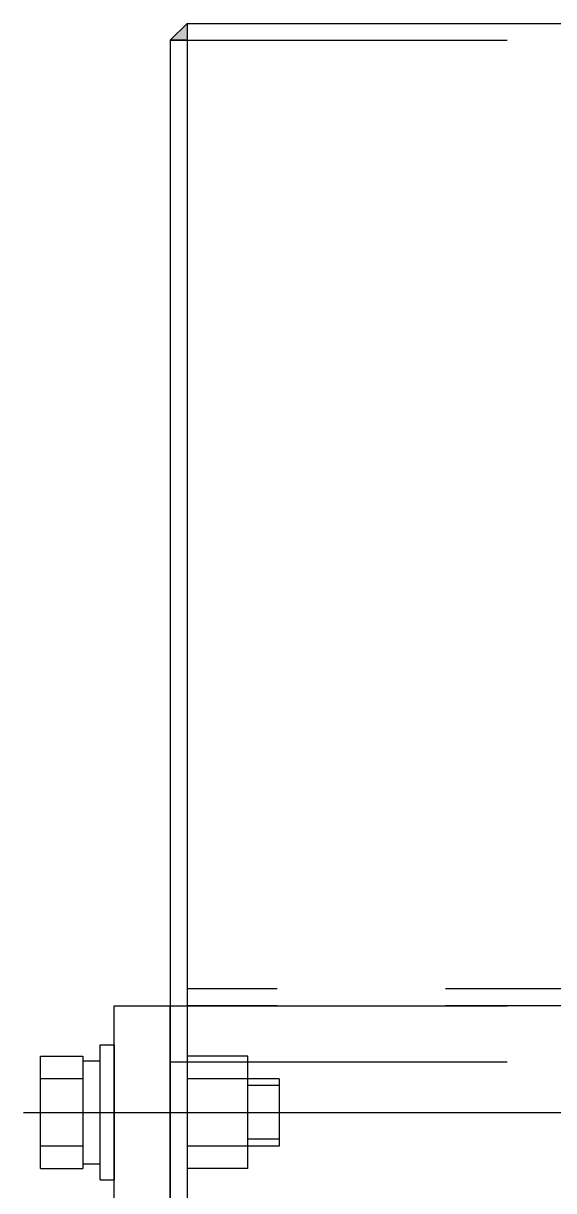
# Model space of a CAD drawing. Header units: millimetres. Extents: x 157 to 5197, y -35 to 3664.
# Drawn here: x 840 to 934.4, y 2566.3 to 2774.2 of the extents above; entities that cross this region are included whole.
import ezdxf

# ---------------------------------------------------------------- set-up
doc = ezdxf.new("R2010")
doc.units = ezdxf.units.MM
doc.header["$LTSCALE"] = 120
doc.linetypes.add('F', pattern=[0.75, 0.5, -0.25])
doc.linetypes.add('G', pattern=[2, 1.25, -0.25, 0.25, -0.25])
for name, color, linetype in [('01', 7, 'Continuous'), ('04', 2, 'F'), ('05', 4, 'G')]:
    doc.layers.add(name, color=color, linetype=linetype)

# ---------------------------------------------------------------- blocks, each defined once
blk = doc.blocks.new('ertert')
at = {"layer": '01'}
for p, q in [((21107.66, 5611.27), (21412.66, 5611.27)), ((21412.66, 5611.27), (21412.66, 5601.27)), ((21107.66, 5601.27), (21412.66, 5601.27))]:
    blk.add_line(p, q, dxfattribs=at)
at = {"layer": '04', "color": 2, "linetype": 'F'}
for p, q in [((21402.66, 5601.27), (21402.66, 4596.27)), ((21412.66, 5601.27), (21412.66, 4592.27))]:
    blk.add_line(p, q, dxfattribs=at)
blk = doc.blocks.new('kmn')
at = {"layer": '01'}
blk.add_hatch(color=256, dxfattribs=at).paths.add_polyline_path([(-4976.8239, 6791.65), (-4979.8239, 6791.65), (-4979.8239, 6794.65)])
for p, q in [((-5180.8389, 6817.75), (-5160.8089, 6817.75)), ((-5180.8389, 6817.75), (-5180.8389, 6810.25)), ((-5176.8239, 6810.25), (-5176.8239, 6817.75)), ((-5164.8239, 6810.25), (-5164.8239, 6817.75)), ((-5160.8089, 6817.75), (-5160.8089, 6810.25)), ((-5160.8089, 6810.25), (-5180.8389, 6810.25)), ((-5180.0239, 6810.25), (-5180.0239, 6807.15)), ((-5161.6239, 6810.25), (-5161.6239, 6807.15)), ((-5182.8239, 6807.15), (-5158.8239, 6807.15)), ((-5182.8239, 6807.15), (-5182.8239, 6804.65)), ((-5158.8239, 6807.15), (-5158.8239, 6804.65)), ((-5158.8239, 6804.65), (-5182.8239, 6804.65)), ((-4979.8239, 6794.65), (-5189.8239, 6794.65)), ((-4979.8239, 6794.65), (-4976.8239, 6791.65)), ((-4979.8239, 6791.65), (-4979.8239, 6794.65)), ((-4976.8239, 6791.65), (-5201.8239, 6791.65)), ((-4976.8239, 6791.65), (-4976.8239, 5785.65))]:
    blk.add_line(p, q, dxfattribs=at)
at = {"layer": '04', "color": 2, "linetype": 'F'}
for p, q in [((-4979.8239, 6794.65), (-4979.8239, 5785.65)), ((-5180.8389, 6780.85), (-5180.8389, 6791.65)), ((-5176.8239, 6775.25), (-5176.8239, 6791.65)), ((-5164.8239, 6775.25), (-5164.8239, 6791.65)), ((-5160.8089, 6780.85), (-5160.8089, 6791.65)), ((-5151.8239, 5785.65), (-5151.8239, 6791.65)), ((-5148.8239, 5785.65), (-5148.8239, 6791.65)), ((-5180.8389, 6780.85), (-5160.8089, 6780.85)), ((-5175.6239, 6775.25), (-5175.6239, 6780.85)), ((-5166.0239, 6775.25), (-5166.0239, 6780.85)), ((-5164.8239, 6775.25), (-5176.8239, 6775.25))]:
    blk.add_line(p, q, dxfattribs=at)
at = {"layer": '05'}
blk.add_line((-5170.8239, 6820.815), (-5170.8239, 5880.306), dxfattribs=at)
at = {"layer": '01'}
blk.add_blockref('ertert', (-26564.4824, 1193.3785), dxfattribs=at)

msp = doc.modelspace()

# ---------------------------------------------------------------- block references
at = {"layer": '01', "color": 7, "linetype": 'Continuous', "rotation": 90}
msp.add_blockref('kmn', (7660.8024, 7751.0267), dxfattribs=at)

doc.saveas('drawing.dxf')
